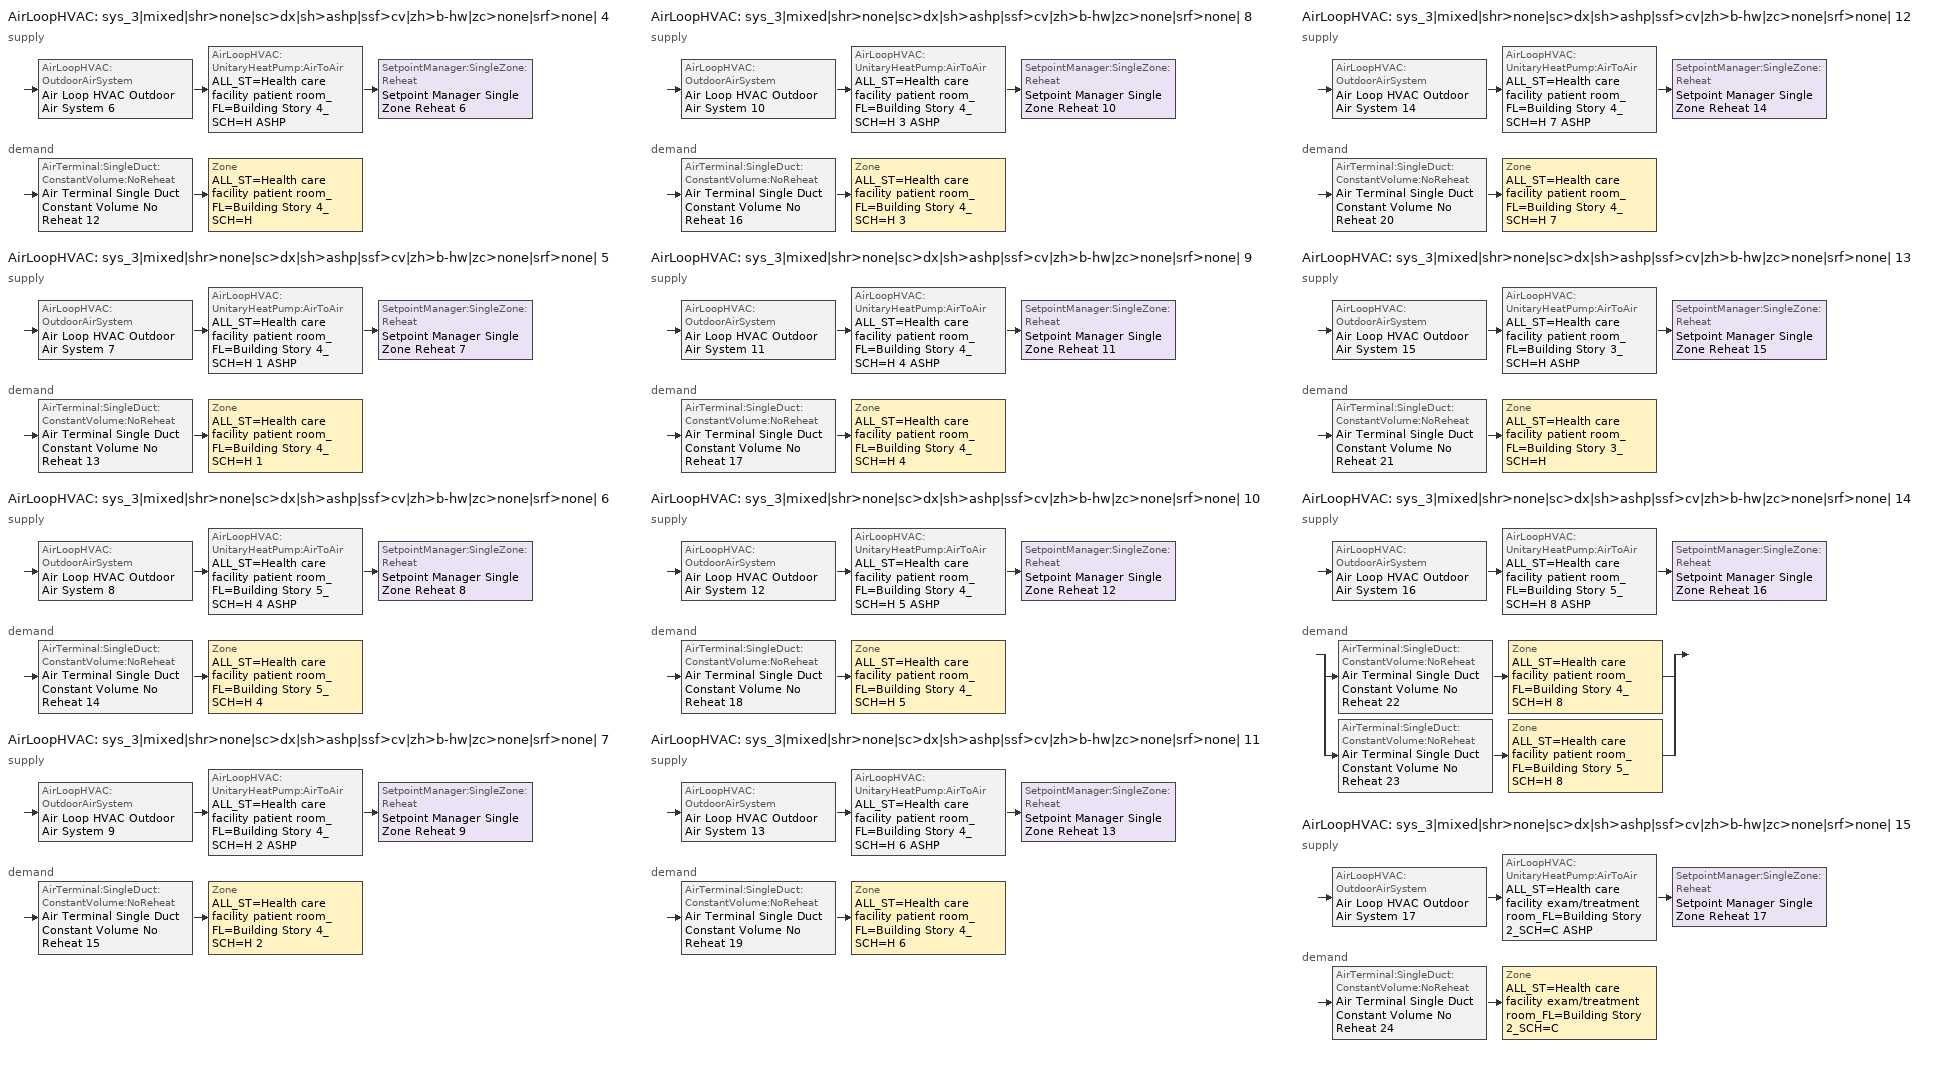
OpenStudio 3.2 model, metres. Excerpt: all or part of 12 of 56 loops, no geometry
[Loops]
AirLoopHVAC 'sys_3|mixed|shr>none|sc>dx|sh>ashp|ssf>cv|zh>b-hw|zc>none|srf>none| 4'
 supply: AirLoopHVAC:OutdoorAirSystem 'Air Loop HVAC Outdoor Air System 6' > AirLoopHVAC:UnitaryHeatPump:AirToAir 'ALL_ST=Health care facility patient room_FL=Building Story 4_SCH=H ASHP' > SetpointManager:SingleZone:Reheat 'Setpoint Manager Single Zone Reheat 6'
 demand: AirTerminal:SingleDuct:ConstantVolume:NoReheat 'Air Terminal Single Duct Constant Volume No Reheat 12' > Zone 'ALL_ST=Health care facility patient room_FL=Building Story 4_SCH=H'
AirLoopHVAC 'sys_3|mixed|shr>none|sc>dx|sh>ashp|ssf>cv|zh>b-hw|zc>none|srf>none| 5'
 supply: AirLoopHVAC:OutdoorAirSystem 'Air Loop HVAC Outdoor Air System 7' > AirLoopHVAC:UnitaryHeatPump:AirToAir 'ALL_ST=Health care facility patient room_FL=Building Story 4_SCH=H 1 ASHP' > SetpointManager:SingleZone:Reheat 'Setpoint Manager Single Zone Reheat 7'
 demand: AirTerminal:SingleDuct:ConstantVolume:NoReheat 'Air Terminal Single Duct Constant Volume No Reheat 13' > Zone 'ALL_ST=Health care facility patient room_FL=Building Story 4_SCH=H 1'
AirLoopHVAC 'sys_3|mixed|shr>none|sc>dx|sh>ashp|ssf>cv|zh>b-hw|zc>none|srf>none| 6'
 supply: AirLoopHVAC:OutdoorAirSystem 'Air Loop HVAC Outdoor Air System 8' > AirLoopHVAC:UnitaryHeatPump:AirToAir 'ALL_ST=Health care facility patient room_FL=Building Story 5_SCH=H 4 ASHP' > SetpointManager:SingleZone:Reheat 'Setpoint Manager Single Zone Reheat 8'
 demand: AirTerminal:SingleDuct:ConstantVolume:NoReheat 'Air Terminal Single Duct Constant Volume No Reheat 14' > Zone 'ALL_ST=Health care facility patient room_FL=Building Story 5_SCH=H 4'
AirLoopHVAC 'sys_3|mixed|shr>none|sc>dx|sh>ashp|ssf>cv|zh>b-hw|zc>none|srf>none| 7'
 supply: AirLoopHVAC:OutdoorAirSystem 'Air Loop HVAC Outdoor Air System 9' > AirLoopHVAC:UnitaryHeatPump:AirToAir 'ALL_ST=Health care facility patient room_FL=Building Story 4_SCH=H 2 ASHP' > SetpointManager:SingleZone:Reheat 'Setpoint Manager Single Zone Reheat 9'
 demand: AirTerminal:SingleDuct:ConstantVolume:NoReheat 'Air Terminal Single Duct Constant Volume No Reheat 15' > Zone 'ALL_ST=Health care facility patient room_FL=Building Story 4_SCH=H 2'
AirLoopHVAC 'sys_3|mixed|shr>none|sc>dx|sh>ashp|ssf>cv|zh>b-hw|zc>none|srf>none| 8'
 supply: AirLoopHVAC:OutdoorAirSystem 'Air Loop HVAC Outdoor Air System 10' > AirLoopHVAC:UnitaryHeatPump:AirToAir 'ALL_ST=Health care facility patient room_FL=Building Story 4_SCH=H 3 ASHP' > SetpointManager:SingleZone:Reheat 'Setpoint Manager Single Zone Reheat 10'
 demand: AirTerminal:SingleDuct:ConstantVolume:NoReheat 'Air Terminal Single Duct Constant Volume No Reheat 16' > Zone 'ALL_ST=Health care facility patient room_FL=Building Story 4_SCH=H 3'
AirLoopHVAC 'sys_3|mixed|shr>none|sc>dx|sh>ashp|ssf>cv|zh>b-hw|zc>none|srf>none| 9'
 supply: AirLoopHVAC:OutdoorAirSystem 'Air Loop HVAC Outdoor Air System 11' > AirLoopHVAC:UnitaryHeatPump:AirToAir 'ALL_ST=Health care facility patient room_FL=Building Story 4_SCH=H 4 ASHP' > SetpointManager:SingleZone:Reheat 'Setpoint Manager Single Zone Reheat 11'
 demand: AirTerminal:SingleDuct:ConstantVolume:NoReheat 'Air Terminal Single Duct Constant Volume No Reheat 17' > Zone 'ALL_ST=Health care facility patient room_FL=Building Story 4_SCH=H 4'
AirLoopHVAC 'sys_3|mixed|shr>none|sc>dx|sh>ashp|ssf>cv|zh>b-hw|zc>none|srf>none| 10'
 supply: AirLoopHVAC:OutdoorAirSystem 'Air Loop HVAC Outdoor Air System 12' > AirLoopHVAC:UnitaryHeatPump:AirToAir 'ALL_ST=Health care facility patient room_FL=Building Story 4_SCH=H 5 ASHP' > SetpointManager:SingleZone:Reheat 'Setpoint Manager Single Zone Reheat 12'
 demand: AirTerminal:SingleDuct:ConstantVolume:NoReheat 'Air Terminal Single Duct Constant Volume No Reheat 18' > Zone 'ALL_ST=Health care facility patient room_FL=Building Story 4_SCH=H 5'
AirLoopHVAC 'sys_3|mixed|shr>none|sc>dx|sh>ashp|ssf>cv|zh>b-hw|zc>none|srf>none| 11'
 supply: AirLoopHVAC:OutdoorAirSystem 'Air Loop HVAC Outdoor Air System 13' > AirLoopHVAC:UnitaryHeatPump:AirToAir 'ALL_ST=Health care facility patient room_FL=Building Story 4_SCH=H 6 ASHP' > SetpointManager:SingleZone:Reheat 'Setpoint Manager Single Zone Reheat 13'
 demand: AirTerminal:SingleDuct:ConstantVolume:NoReheat 'Air Terminal Single Duct Constant Volume No Reheat 19' > Zone 'ALL_ST=Health care facility patient room_FL=Building Story 4_SCH=H 6'
AirLoopHVAC 'sys_3|mixed|shr>none|sc>dx|sh>ashp|ssf>cv|zh>b-hw|zc>none|srf>none| 12'
 supply: AirLoopHVAC:OutdoorAirSystem 'Air Loop HVAC Outdoor Air System 14' > AirLoopHVAC:UnitaryHeatPump:AirToAir 'ALL_ST=Health care facility patient room_FL=Building Story 4_SCH=H 7 ASHP' > SetpointManager:SingleZone:Reheat 'Setpoint Manager Single Zone Reheat 14'
 demand: AirTerminal:SingleDuct:ConstantVolume:NoReheat 'Air Terminal Single Duct Constant Volume No Reheat 20' > Zone 'ALL_ST=Health care facility patient room_FL=Building Story 4_SCH=H 7'
AirLoopHVAC 'sys_3|mixed|shr>none|sc>dx|sh>ashp|ssf>cv|zh>b-hw|zc>none|srf>none| 13'
 supply: AirLoopHVAC:OutdoorAirSystem 'Air Loop HVAC Outdoor Air System 15' > AirLoopHVAC:UnitaryHeatPump:AirToAir 'ALL_ST=Health care facility patient room_FL=Building Story 3_SCH=H ASHP' > SetpointManager:SingleZone:Reheat 'Setpoint Manager Single Zone Reheat 15'
 demand: AirTerminal:SingleDuct:ConstantVolume:NoReheat 'Air Terminal Single Duct Constant Volume No Reheat 21' > Zone 'ALL_ST=Health care facility patient room_FL=Building Story 3_SCH=H'
AirLoopHVAC 'sys_3|mixed|shr>none|sc>dx|sh>ashp|ssf>cv|zh>b-hw|zc>none|srf>none| 14'
 supply: AirLoopHVAC:OutdoorAirSystem 'Air Loop HVAC Outdoor Air System 16' > AirLoopHVAC:UnitaryHeatPump:AirToAir 'ALL_ST=Health care facility patient room_FL=Building Story 5_SCH=H 8 ASHP' > SetpointManager:SingleZone:Reheat 'Setpoint Manager Single Zone Reheat 16'
 demand: split
  | AirTerminal:SingleDuct:ConstantVolume:NoReheat 'Air Terminal Single Duct Constant Volume No Reheat 22' > Zone 'ALL_ST=Health care facility patient room_FL=Building Story 4_SCH=H 8'
  | AirTerminal:SingleDuct:ConstantVolume:NoReheat 'Air Terminal Single Duct Constant Volume No Reheat 23' > Zone 'ALL_ST=Health care facility patient room_FL=Building Story 5_SCH=H 8'
AirLoopHVAC 'sys_3|mixed|shr>none|sc>dx|sh>ashp|ssf>cv|zh>b-hw|zc>none|srf>none| 15'
 supply: AirLoopHVAC:OutdoorAirSystem 'Air Loop HVAC Outdoor Air System 17' > AirLoopHVAC:UnitaryHeatPump:AirToAir 'ALL_ST=Health care facility exam/treatment room_FL=Building Story 2_SCH=C ASHP' > SetpointManager:SingleZone:Reheat 'Setpoint Manager Single Zone Reheat 17'
 demand: AirTerminal:SingleDuct:ConstantVolume:NoReheat 'Air Terminal Single Duct Constant Volume No Reheat 24' > Zone 'ALL_ST=Health care facility exam/treatment room_FL=Building Story 2_SCH=C'
[Sizing:Zone] Zone Cooling Design Supply Air Temperature Input Method=TemperatureDifference; Zone Cooling Design Supply Air Temperature {C}=14; Zone Cooling Design Supply Air Temperature Difference {deltaC}=11; Zone Heating Design Supply Air Temperature Input Method=TemperatureDifference; Zone Heating Design Supply Air Temperature {C}=40; Zone Heating Design Supply Air Temperature Difference {deltaC}=21; Zone Cooling Design Supply Air Humidity Ratio {kg-H2O/kg-air}=0.0085; Zone Heating Design Supply Air Humidity Ratio {kg-H2O/kg-air}=0.008; Zone Heating Sizing Factor=1.3; Zone Cooling Sizing Factor=1; Cooling Design Air Flow Method=DesignDay; Heating Design Air Flow Method=DesignDay; Account for Dedicated Outdoor Air System=No; Dedicated Outdoor Air System Control Strategy=NeutralSupplyAir; Dedicated Outdoor Air Low Setpoint Temperature for Design {C}=autosize; Dedicated Outdoor Air High Setpoint Temperature for Design {C}=autosize
ALL_ST=Health care facility patient room_FL=Building Story 4_SCH=H; ALL_ST=Health care facility patient room_FL=Building Story 4_SCH=H 1; ALL_ST=Health care facility patient room_FL=Building Story 5_SCH=H 4; ALL_ST=Health care facility patient room_FL=Building Story 4_SCH=H 2; ALL_ST=Health care facility patient room_FL=Building Story 4_SCH=H 3; ALL_ST=Health care facility patient room_FL=Building Story 4_SCH=H 4; ALL_ST=Health care facility patient room_FL=Building Story 4_SCH=H 5; ALL_ST=Health care facility patient room_FL=Building Story 4_SCH=H 6; ALL_ST=Health care facility patient room_FL=Building Story 4_SCH=H 7; ALL_ST=Health care facility patient room_FL=Building Story 3_SCH=H; ALL_ST=Health care facility patient room_FL=Building Story 4_SCH=H 8; ALL_ST=Health care facility exam/treatment room_FL=Building Story 2_SCH=C; ALL_ST=Health care facility patient room_FL=Building Story 5_SCH=H 8
[Zone equipment]
ALL_ST=Health care facility patient room_FL=Building Story 4_SCH=H: Zone HVAC Baseboard Convective Water 12, Air Terminal Single Duct Constant Volume No Reheat 12
ALL_ST=Health care facility patient room_FL=Building Story 4_SCH=H 1: Zone HVAC Baseboard Convective Water 13, Air Terminal Single Duct Constant Volume No Reheat 13
ALL_ST=Health care facility patient room_FL=Building Story 5_SCH=H 4: Zone HVAC Baseboard Convective Water 14, Air Terminal Single Duct Constant Volume No Reheat 14
ALL_ST=Health care facility patient room_FL=Building Story 4_SCH=H 2: Zone HVAC Baseboard Convective Water 15, Air Terminal Single Duct Constant Volume No Reheat 15
ALL_ST=Health care facility patient room_FL=Building Story 4_SCH=H 3: Zone HVAC Baseboard Convective Water 16, Air Terminal Single Duct Constant Volume No Reheat 16
ALL_ST=Health care facility patient room_FL=Building Story 4_SCH=H 4: Zone HVAC Baseboard Convective Water 17, Air Terminal Single Duct Constant Volume No Reheat 17
ALL_ST=Health care facility patient room_FL=Building Story 4_SCH=H 5: Zone HVAC Baseboard Convective Water 18, Air Terminal Single Duct Constant Volume No Reheat 18
ALL_ST=Health care facility patient room_FL=Building Story 4_SCH=H 6: Zone HVAC Baseboard Convective Water 19, Air Terminal Single Duct Constant Volume No Reheat 19
ALL_ST=Health care facility patient room_FL=Building Story 4_SCH=H 7: Zone HVAC Baseboard Convective Water 20, Air Terminal Single Duct Constant Volume No Reheat 20
ALL_ST=Health care facility patient room_FL=Building Story 3_SCH=H: Zone HVAC Baseboard Convective Water 21, Air Terminal Single Duct Constant Volume No Reheat 21
ALL_ST=Health care facility patient room_FL=Building Story 4_SCH=H 8: Zone HVAC Baseboard Convective Water 22, Air Terminal Single Duct Constant Volume No Reheat 22
ALL_ST=Health care facility exam/treatment room_FL=Building Story 2_SCH=C: Zone HVAC Baseboard Convective Water 24, Air Terminal Single Duct Constant Volume No Reheat 24
ALL_ST=Health care facility patient room_FL=Building Story 5_SCH=H 8: Zone HVAC Baseboard Convective Water 23, Air Terminal Single Duct Constant Volume No Reheat 23
[AirLoopHVAC] Design Supply Air Flow Rate {m3/s}=autosize; Design Return Air Flow Fraction of Supply Air Flow=1
Name | Availability Schedule
sys_3|mixed|shr>none|sc>dx|sh>ashp|ssf>cv|zh>b-hw|zc>none|srf>none| 4 | sys_3|mixed|shr>none|sc>dx|sh>ashp|ssf>cv|zh>b-hw|zc>none|srf>none| 4 Occ Sch
sys_3|mixed|shr>none|sc>dx|sh>ashp|ssf>cv|zh>b-hw|zc>none|srf>none| 5 | sys_3|mixed|shr>none|sc>dx|sh>ashp|ssf>cv|zh>b-hw|zc>none|srf>none| 5 Occ Sch
sys_3|mixed|shr>none|sc>dx|sh>ashp|ssf>cv|zh>b-hw|zc>none|srf>none| 6 | sys_3|mixed|shr>none|sc>dx|sh>ashp|ssf>cv|zh>b-hw|zc>none|srf>none| 6 Occ Sch
sys_3|mixed|shr>none|sc>dx|sh>ashp|ssf>cv|zh>b-hw|zc>none|srf>none| 7 | sys_3|mixed|shr>none|sc>dx|sh>ashp|ssf>cv|zh>b-hw|zc>none|srf>none| 7 Occ Sch
sys_3|mixed|shr>none|sc>dx|sh>ashp|ssf>cv|zh>b-hw|zc>none|srf>none| 8 | sys_3|mixed|shr>none|sc>dx|sh>ashp|ssf>cv|zh>b-hw|zc>none|srf>none| 8 Occ Sch
sys_3|mixed|shr>none|sc>dx|sh>ashp|ssf>cv|zh>b-hw|zc>none|srf>none| 9 | sys_3|mixed|shr>none|sc>dx|sh>ashp|ssf>cv|zh>b-hw|zc>none|srf>none| 9 Occ Sch
sys_3|mixed|shr>none|sc>dx|sh>ashp|ssf>cv|zh>b-hw|zc>none|srf>none| 10 | sys_3|mixed|shr>none|sc>dx|sh>ashp|ssf>cv|zh>b-hw|zc>none|srf>none| 10 Occ Sch
sys_3|mixed|shr>none|sc>dx|sh>ashp|ssf>cv|zh>b-hw|zc>none|srf>none| 11 | sys_3|mixed|shr>none|sc>dx|sh>ashp|ssf>cv|zh>b-hw|zc>none|srf>none| 11 Occ Sch
sys_3|mixed|shr>none|sc>dx|sh>ashp|ssf>cv|zh>b-hw|zc>none|srf>none| 12 | sys_3|mixed|shr>none|sc>dx|sh>ashp|ssf>cv|zh>b-hw|zc>none|srf>none| 12 Occ Sch
sys_3|mixed|shr>none|sc>dx|sh>ashp|ssf>cv|zh>b-hw|zc>none|srf>none| 13 | sys_3|mixed|shr>none|sc>dx|sh>ashp|ssf>cv|zh>b-hw|zc>none|srf>none| 13 Occ Sch
sys_3|mixed|shr>none|sc>dx|sh>ashp|ssf>cv|zh>b-hw|zc>none|srf>none| 14 | sys_3|mixed|shr>none|sc>dx|sh>ashp|ssf>cv|zh>b-hw|zc>none|srf>none| 14 Occ Sch
sys_3|mixed|shr>none|sc>dx|sh>ashp|ssf>cv|zh>b-hw|zc>none|srf>none| 15 | sys_3|mixed|shr>none|sc>dx|sh>ashp|ssf>cv|zh>b-hw|zc>none|srf>none| 15 Occ Sch
[Sizing:System] Type of Load to Size On=Sensible; Design Outdoor Air Flow Rate {m3/s}=Autosize; Central Heating Maximum System Air Flow Ratio=1; Preheat Design Temperature {C}=7; Preheat Design Humidity Ratio {kg-H2O/kg-Air}=0.008; Precool Design Temperature {C}=13; Precool Design Humidity Ratio {kg-H2O/kg-Air}=0.008; Central Cooling Design Supply Air Temperature {C}=13; Central Heating Design Supply Air Temperature {C}=43; Sizing Option=NonCoincident; 100% Outdoor Air in Cooling=No; 100% Outdoor Air in Heating=No; Central Cooling Design Supply Air Humidity Ratio {kg-H2O/kg-Air}=0.0085; Central Heating Design Supply Air Humidity Ratio {kg-H2O/kg-Air}=0.008; Cooling Design Air Flow Method=DesignDay; Cooling Design Air Flow Rate {m3/s}=0; Heating Design Air Flow Method=DesignDay; Heating Design Air Flow Rate {m3/s}=0; System Outdoor Air Method=ZoneSum; Zone Maximum Outdoor Air Fraction=1; Cooling Supply Air Flow Rate Per Floor Area {m3/s-m2}=0.00996765; Cooling Fraction of Autosized Cooling Supply Air Flow Rate=1; Cooling Supply Air Flow Rate Per Unit Cooling Capacity {m3/s-W}=3.94755e-05; Heating Supply Air Flow Rate Per Floor Area {m3/s-m2}=0.00996765; Heating Fraction of Autosized Heating Supply Air Flow Rate=1; Heating Fraction of Autosized Cooling Supply Air Flow Rate=1; Heating Supply Air Flow Rate Per Unit Heating Capacity {m3/s-W}=3.15882e-05; Cooling Design Capacity Method=CoolingDesignCapacity; Cooling Design Capacity {W}=autosize; Cooling Design Capacity Per Floor Area {W/m2}=234.7; Fraction of Autosized Cooling Design Capacity=1; Heating Design Capacity Method=HeatingDesignCapacity; Heating Design Capacity {W}=autosize; Heating Design Capacity Per Floor Area {W/m2}=157; Fraction of Autosized Heating Design Capacity=1; Central Cooling Capacity Control Method=OnOff
sys_3|mixed|shr>none|sc>dx|sh>ashp|ssf>cv|zh>b-hw|zc>none|srf>none| 4; sys_3|mixed|shr>none|sc>dx|sh>ashp|ssf>cv|zh>b-hw|zc>none|srf>none| 5; sys_3|mixed|shr>none|sc>dx|sh>ashp|ssf>cv|zh>b-hw|zc>none|srf>none| 6; sys_3|mixed|shr>none|sc>dx|sh>ashp|ssf>cv|zh>b-hw|zc>none|srf>none| 7; sys_3|mixed|shr>none|sc>dx|sh>ashp|ssf>cv|zh>b-hw|zc>none|srf>none| 8; sys_3|mixed|shr>none|sc>dx|sh>ashp|ssf>cv|zh>b-hw|zc>none|srf>none| 9; sys_3|mixed|shr>none|sc>dx|sh>ashp|ssf>cv|zh>b-hw|zc>none|srf>none| 10; sys_3|mixed|shr>none|sc>dx|sh>ashp|ssf>cv|zh>b-hw|zc>none|srf>none| 11; sys_3|mixed|shr>none|sc>dx|sh>ashp|ssf>cv|zh>b-hw|zc>none|srf>none| 12; sys_3|mixed|shr>none|sc>dx|sh>ashp|ssf>cv|zh>b-hw|zc>none|srf>none| 13; sys_3|mixed|shr>none|sc>dx|sh>ashp|ssf>cv|zh>b-hw|zc>none|srf>none| 14; sys_3|mixed|shr>none|sc>dx|sh>ashp|ssf>cv|zh>b-hw|zc>none|srf>none| 15
[Fan:OnOff] Availability Schedule=Always On Discrete; Fan Total Efficiency=0.39975; Pressure Rise {Pa}=622.722; Maximum Flow Rate {m3/s}=autosize; Motor Efficiency=0.615; Motor In Airstream Fraction=1
Name | Fan Power Ratio Function of Speed Ratio Curve | Fan Efficiency Ratio Function of Speed Ratio Curve
Fan On Off 6 | Fan On Off Power Curve 5 | Fan On Off Efficiency Curve 5
Fan On Off 7 | Fan On Off Power Curve 6 | Fan On Off Efficiency Curve 6
Fan On Off 8 | Fan On Off Power Curve 7 | Fan On Off Efficiency Curve 7
Fan On Off 9 | Fan On Off Power Curve 8 | Fan On Off Efficiency Curve 8
Fan On Off 10 | Fan On Off Power Curve 9 | Fan On Off Efficiency Curve 9
Fan On Off 11 | Fan On Off Power Curve 10 | Fan On Off Efficiency Curve 10
Fan On Off 12 | Fan On Off Power Curve 11 | Fan On Off Efficiency Curve 11
Fan On Off 13 | Fan On Off Power Curve 12 | Fan On Off Efficiency Curve 12
Fan On Off 14 | Fan On Off Power Curve 13 | Fan On Off Efficiency Curve 13
Fan On Off 15 | Fan On Off Power Curve 14 | Fan On Off Efficiency Curve 14
Fan On Off 16 | Fan On Off Power Curve 15 | Fan On Off Efficiency Curve 15
Fan On Off 17 | Fan On Off Power Curve 16 | Fan On Off Efficiency Curve 16
[Coil:Cooling:DX:SingleSpeed] Availability Schedule=Always On Discrete; Rated Total Cooling Capacity {W}=autosize; Rated Sensible Heat Ratio=autosize; Rated Air Flow Rate {m3/s}=autosize; Rated Evaporator Fan Power Per Volume Flow Rate {W/(m3/s)}=773.3; Total Cooling Capacity Function of Temperature Curve=DXCOOL-NECB2011-REF-CAPFT; Total Cooling Capacity Function of Flow Fraction Curve=DXCOOL-NECB2011-REF-CAPFFLOW; Energy Input Ratio Function of Temperature Curve=DXCOOL-NECB2011-REF-COOLEIRFT; Energy Input Ratio Function of Flow Fraction Curve=DXCOOL-NECB2011-REF-COOLEIRFFLOW; Part Load Fraction Correlation Curve=DXCOOL-NECB2011-REF-COOLPLFFPLR; Minimum Outdoor Dry-Bulb Temperature for Compressor Operation {C}=-25; Condenser Type=AirCooled; Evaporative Condenser Effectiveness=0; Evaporative Condenser Air Flow Rate {m3/s}=Autosize; Evaporative Condenser Pump Rated Power Consumption {W}=Autosize; Crankcase Heater Capacity {W}=0; Maximum Outdoor Dry-Bulb Temperature for Crankcase Heater Operation {C}=0; Basin Heater Capacity {W/K}=0; Basin Heater Setpoint Temperature {C}=10
Name | Rated COP {W/W}
CoilCoolingDXSingleSpeed_dx 5 15kBtu/hr 10.0EER; CoilCoolingDXSingleSpeed_dx 6 19kBtu/hr 10.0EER; CoilCoolingDXSingleSpeed_dx 7 12kBtu/hr 10.0EER; CoilCoolingDXSingleSpeed_dx 9 16kBtu/hr 10.0EER; CoilCoolingDXSingleSpeed_dx 10 47kBtu/hr 10.0EER; CoilCoolingDXSingleSpeed_dx 11 17kBtu/hr 10.0EER; CoilCoolingDXSingleSpeed_dx 13 21kBtu/hr 10.0EER; CoilCoolingDXSingleSpeed_dx 14 43kBtu/hr 10.0EER; CoilCoolingDXSingleSpeed_dx 15 26kBtu/hr 10.0EER; CoilCoolingDXSingleSpeed_dx 16 34kBtu/hr 10.0EER | 3.46588
CoilCoolingDXSingleSpeed_dx 8 86kBtu/hr 10.8EER; CoilCoolingDXSingleSpeed_dx 12 84kBtu/hr 10.8EER | 3.73224
[Coil:Heating:DX:SingleSpeed] Availability Schedule=Always On Discrete; Rated Air Flow Rate {m3/s}=Autosize; Rated Supply Fan Power Per Volume Flow Rate {W/(m3/s)}=773.3; Total Heating Capacity Function of Temperature Curve=DXHEAT-NECB2011-REF-CAPFT; Total Heating Capacity Function of Flow Fraction Curve=DXHEAT-NECB2011-REF-CAPFFLOW; Energy Input Ratio Function of Temperature Curve=DXHEAT-NECB2011-REF-EIRFT; Energy Input Ratio Function of Flow Fraction Curve=DXHEAT-NECB2011-REF-EIRFFLOW; Part Load Fraction Correlation Curve=DXHEAT-NECB2011-REF-PLFFPLR; Minimum Outdoor Dry-Bulb Temperature for Compressor Operation {C}=-10; Defrost Strategy=Resistive; Defrost Control=Timed; Defrost Time Period Fraction=0.166667; Resistive Defrost Heater Capacity {W}=2000
Name | Rated Total Heating Capacity {W} | Rated COP {W/W}
CoilHeatingDXSingleSpeed_dx 5 11 Clg kBtu/hr 3.1COPH | 3158.51 | 3.29714
CoilHeatingDXSingleSpeed_dx 6 14 Clg kBtu/hr 3.1COPH | 4067.09 | 3.29857
CoilHeatingDXSingleSpeed_dx 7 9 Clg kBtu/hr 3.1COPH | 2640.22 | 3.29633
CoilHeatingDXSingleSpeed_dx 8 62 Clg kBtu/hr 3.1COPH | 18196.4 | 3.32069
CoilHeatingDXSingleSpeed_dx 9 11 Clg kBtu/hr 3.1COPH | 3320.35 | 3.2974
CoilHeatingDXSingleSpeed_dx 10 34 Clg kBtu/hr 3.1COPH | 9943.63 | 3.30777
CoilHeatingDXSingleSpeed_dx 11 12 Clg kBtu/hr 3.1COPH | 3582.1 | 3.29781
CoilHeatingDXSingleSpeed_dx 12 61 Clg kBtu/hr 3.1COPH | 17732.8 | 3.31996
CoilHeatingDXSingleSpeed_dx 13 15 Clg kBtu/hr 3.1COPH | 4524.46 | 3.29928
CoilHeatingDXSingleSpeed_dx 14 31 Clg kBtu/hr 3.1COPH | 9157.27 | 3.30654
CoilHeatingDXSingleSpeed_dx 15 19 Clg kBtu/hr 3.1COPH | 5510.31 | 3.30083
CoilHeatingDXSingleSpeed_dx 16 25 Clg kBtu/hr 3.1COPH | 7317.57 | 3.30366
[Controller:OutdoorAir] Minimum Outdoor Air Flow Rate {m3/s}=autosize; Maximum Outdoor Air Flow Rate {m3/s}=Autosize; Economizer Control Action Type=ModulateFlow; Lockout Type=NoLockout; Minimum Limit Type=FixedMinimum; High Humidity Control=No; Heat Recovery Bypass Control Type=BypassWhenWithinEconomizerLimits
Name | Economizer Control Type | Economizer Maximum Limit Dry-Bulb Temperature {C} | Economizer Maximum Limit Enthalpy {J/kg} | Economizer Minimum Limit Dry-Bulb Temperature {C} | Minimum Outdoor Air Schedule | Controller Mechanical Ventilation
Controller Outdoor Air 6 | NoEconomizer | 28 | 64000 | -100 | sys_3|mixed|shr>none|sc>dx|sh>ashp|ssf>cv|zh>b-hw|zc>none|srf>none| 4 Occ Sch | Controller Mechanical Ventilation 6
Controller Outdoor Air 7 | NoEconomizer | 28 | 64000 | -100 | sys_3|mixed|shr>none|sc>dx|sh>ashp|ssf>cv|zh>b-hw|zc>none|srf>none| 5 Occ Sch | Controller Mechanical Ventilation 7
Controller Outdoor Air 8 | NoEconomizer | 28 | 64000 | -100 | sys_3|mixed|shr>none|sc>dx|sh>ashp|ssf>cv|zh>b-hw|zc>none|srf>none| 6 Occ Sch | Controller Mechanical Ventilation 8
Controller Outdoor Air 9 | DifferentialEnthalpy |  |  |  | sys_3|mixed|shr>none|sc>dx|sh>ashp|ssf>cv|zh>b-hw|zc>none|srf>none| 7 Occ Sch | Controller Mechanical Ventilation 9
Controller Outdoor Air 10 | NoEconomizer | 28 | 64000 | -100 | sys_3|mixed|shr>none|sc>dx|sh>ashp|ssf>cv|zh>b-hw|zc>none|srf>none| 8 Occ Sch | Controller Mechanical Ventilation 10
Controller Outdoor Air 11 | NoEconomizer | 28 | 64000 | -100 | sys_3|mixed|shr>none|sc>dx|sh>ashp|ssf>cv|zh>b-hw|zc>none|srf>none| 9 Occ Sch | Controller Mechanical Ventilation 11
Controller Outdoor Air 12 | NoEconomizer | 28 | 64000 | -100 | sys_3|mixed|shr>none|sc>dx|sh>ashp|ssf>cv|zh>b-hw|zc>none|srf>none| 10 Occ Sch | Controller Mechanical Ventilation 12
Controller Outdoor Air 13 | DifferentialEnthalpy |  |  |  | sys_3|mixed|shr>none|sc>dx|sh>ashp|ssf>cv|zh>b-hw|zc>none|srf>none| 11 Occ Sch | Controller Mechanical Ventilation 13
Controller Outdoor Air 14 | NoEconomizer | 28 | 64000 | -100 | sys_3|mixed|shr>none|sc>dx|sh>ashp|ssf>cv|zh>b-hw|zc>none|srf>none| 12 Occ Sch | Controller Mechanical Ventilation 14
Controller Outdoor Air 15 | NoEconomizer | 28 | 64000 | -100 | sys_3|mixed|shr>none|sc>dx|sh>ashp|ssf>cv|zh>b-hw|zc>none|srf>none| 13 Occ Sch | Controller Mechanical Ventilation 15
Controller Outdoor Air 16 | NoEconomizer | 28 | 64000 | -100 | sys_3|mixed|shr>none|sc>dx|sh>ashp|ssf>cv|zh>b-hw|zc>none|srf>none| 14 Occ Sch | Controller Mechanical Ventilation 16
Controller Outdoor Air 17 | NoEconomizer | 28 | 64000 | -100 | sys_3|mixed|shr>none|sc>dx|sh>ashp|ssf>cv|zh>b-hw|zc>none|srf>none| 15 Occ Sch | Controller Mechanical Ventilation 17
[Controller:MechanicalVentilation] Availability Schedule=Always On Discrete; System Outdoor Air Method=ZoneSum
Controller Mechanical Ventilation 6; Controller Mechanical Ventilation 7; Controller Mechanical Ventilation 8; Controller Mechanical Ventilation 9; Controller Mechanical Ventilation 10; Controller Mechanical Ventilation 11; Controller Mechanical Ventilation 12; Controller Mechanical Ventilation 13; Controller Mechanical Ventilation 14; Controller Mechanical Ventilation 15; Controller Mechanical Ventilation 16; Controller Mechanical Ventilation 17
[AirLoopHVAC:OutdoorAirSystem]
Name | Controller
Air Loop HVAC Outdoor Air System 6 | Controller Outdoor Air 6
Air Loop HVAC Outdoor Air System 7 | Controller Outdoor Air 7
Air Loop HVAC Outdoor Air System 8 | Controller Outdoor Air 8
Air Loop HVAC Outdoor Air System 9 | Controller Outdoor Air 9
Air Loop HVAC Outdoor Air System 10 | Controller Outdoor Air 10
Air Loop HVAC Outdoor Air System 11 | Controller Outdoor Air 11
Air Loop HVAC Outdoor Air System 12 | Controller Outdoor Air 12
Air Loop HVAC Outdoor Air System 13 | Controller Outdoor Air 13
Air Loop HVAC Outdoor Air System 14 | Controller Outdoor Air 14
Air Loop HVAC Outdoor Air System 15 | Controller Outdoor Air 15
Air Loop HVAC Outdoor Air System 16 | Controller Outdoor Air 16
Air Loop HVAC Outdoor Air System 17 | Controller Outdoor Air 17
[Coil:Heating:Gas] Availability Schedule=Always On Discrete; Gas Burner Efficiency=0.924; Nominal Capacity {W}=AutoSize; Parasitic Electric Load {W}=0; Part Load Fraction Correlation Curve=FURNACE-EFFPLR-NECB2011; Parasitic Gas Load {W}=0
Coil Heating Gas 6; Coil Heating Gas 7; Coil Heating Gas 8; Coil Heating Gas 9; Coil Heating Gas 10; Coil Heating Gas 11; Coil Heating Gas 12; Coil Heating Gas 13; Coil Heating Gas 14; Coil Heating Gas 15; Coil Heating Gas 16; Coil Heating Gas 17
[AirLoopHVAC:UnitaryHeatPump:AirToAir] Availability Schedule=Always On Discrete; Supply Air Flow Rate During Cooling Operation {m3/s}=Autosize; Supply Air Flow Rate During Heating Operation {m3/s}=Autosize; Maximum Supply Air Temperature from Supplemental Heater {C}=Autosize
Name | Controlling Zone or Thermostat Location | Supply Air Fan | Heating Coil | Cooling Coil | Supplemental Heating Coil | Supply Air Fan Operating Mode Schedule
ALL_ST=Health care facility patient room_FL=Building Story 4_SCH=H ASHP | ALL_ST=Health care facility patient room_FL=Building Story 4_SCH=H | Fan On Off 6 | CoilHeatingDXSingleSpeed_dx 5 11 Clg kBtu/hr 3.1COPH | CoilCoolingDXSingleSpeed_dx 5 15kBtu/hr 10.0EER | Coil Heating Gas 6 | sys_3|mixed|shr>none|sc>dx|sh>ashp|ssf>cv|zh>b-hw|zc>none|srf>none| 4 Occ Sch
ALL_ST=Health care facility patient room_FL=Building Story 4_SCH=H 1 ASHP | ALL_ST=Health care facility patient room_FL=Building Story 4_SCH=H 1 | Fan On Off 7 | CoilHeatingDXSingleSpeed_dx 6 14 Clg kBtu/hr 3.1COPH | CoilCoolingDXSingleSpeed_dx 6 19kBtu/hr 10.0EER | Coil Heating Gas 7 | sys_3|mixed|shr>none|sc>dx|sh>ashp|ssf>cv|zh>b-hw|zc>none|srf>none| 5 Occ Sch
ALL_ST=Health care facility patient room_FL=Building Story 5_SCH=H 4 ASHP | ALL_ST=Health care facility patient room_FL=Building Story 5_SCH=H 4 | Fan On Off 8 | CoilHeatingDXSingleSpeed_dx 7 9 Clg kBtu/hr 3.1COPH | CoilCoolingDXSingleSpeed_dx 7 12kBtu/hr 10.0EER | Coil Heating Gas 8 | sys_3|mixed|shr>none|sc>dx|sh>ashp|ssf>cv|zh>b-hw|zc>none|srf>none| 6 Occ Sch
ALL_ST=Health care facility patient room_FL=Building Story 4_SCH=H 2 ASHP | ALL_ST=Health care facility patient room_FL=Building Story 4_SCH=H 2 | Fan On Off 9 | CoilHeatingDXSingleSpeed_dx 8 62 Clg kBtu/hr 3.1COPH | CoilCoolingDXSingleSpeed_dx 8 86kBtu/hr 10.8EER | Coil Heating Gas 9 | sys_3|mixed|shr>none|sc>dx|sh>ashp|ssf>cv|zh>b-hw|zc>none|srf>none| 7 Occ Sch
ALL_ST=Health care facility patient room_FL=Building Story 4_SCH=H 3 ASHP | ALL_ST=Health care facility patient room_FL=Building Story 4_SCH=H 3 | Fan On Off 10 | CoilHeatingDXSingleSpeed_dx 9 11 Clg kBtu/hr 3.1COPH | CoilCoolingDXSingleSpeed_dx 9 16kBtu/hr 10.0EER | Coil Heating Gas 10 | sys_3|mixed|shr>none|sc>dx|sh>ashp|ssf>cv|zh>b-hw|zc>none|srf>none| 8 Occ Sch
ALL_ST=Health care facility patient room_FL=Building Story 4_SCH=H 4 ASHP | ALL_ST=Health care facility patient room_FL=Building Story 4_SCH=H 4 | Fan On Off 11 | CoilHeatingDXSingleSpeed_dx 10 34 Clg kBtu/hr 3.1COPH | CoilCoolingDXSingleSpeed_dx 10 47kBtu/hr 10.0EER | Coil Heating Gas 11 | sys_3|mixed|shr>none|sc>dx|sh>ashp|ssf>cv|zh>b-hw|zc>none|srf>none| 9 Occ Sch
ALL_ST=Health care facility patient room_FL=Building Story 4_SCH=H 5 ASHP | ALL_ST=Health care facility patient room_FL=Building Story 4_SCH=H 5 | Fan On Off 12 | CoilHeatingDXSingleSpeed_dx 11 12 Clg kBtu/hr 3.1COPH | CoilCoolingDXSingleSpeed_dx 11 17kBtu/hr 10.0EER | Coil Heating Gas 12 | sys_3|mixed|shr>none|sc>dx|sh>ashp|ssf>cv|zh>b-hw|zc>none|srf>none| 10 Occ Sch
ALL_ST=Health care facility patient room_FL=Building Story 4_SCH=H 6 ASHP | ALL_ST=Health care facility patient room_FL=Building Story 4_SCH=H 6 | Fan On Off 13 | CoilHeatingDXSingleSpeed_dx 12 61 Clg kBtu/hr 3.1COPH | CoilCoolingDXSingleSpeed_dx 12 84kBtu/hr 10.8EER | Coil Heating Gas 13 | sys_3|mixed|shr>none|sc>dx|sh>ashp|ssf>cv|zh>b-hw|zc>none|srf>none| 11 Occ Sch
ALL_ST=Health care facility patient room_FL=Building Story 4_SCH=H 7 ASHP | ALL_ST=Health care facility patient room_FL=Building Story 4_SCH=H 7 | Fan On Off 14 | CoilHeatingDXSingleSpeed_dx 13 15 Clg kBtu/hr 3.1COPH | CoilCoolingDXSingleSpeed_dx 13 21kBtu/hr 10.0EER | Coil Heating Gas 14 | sys_3|mixed|shr>none|sc>dx|sh>ashp|ssf>cv|zh>b-hw|zc>none|srf>none| 12 Occ Sch
ALL_ST=Health care facility patient room_FL=Building Story 3_SCH=H ASHP | ALL_ST=Health care facility patient room_FL=Building Story 3_SCH=H | Fan On Off 15 | CoilHeatingDXSingleSpeed_dx 14 31 Clg kBtu/hr 3.1COPH | CoilCoolingDXSingleSpeed_dx 14 43kBtu/hr 10.0EER | Coil Heating Gas 15 | sys_3|mixed|shr>none|sc>dx|sh>ashp|ssf>cv|zh>b-hw|zc>none|srf>none| 13 Occ Sch
ALL_ST=Health care facility patient room_FL=Building Story 5_SCH=H 8 ASHP | ALL_ST=Health care facility patient room_FL=Building Story 5_SCH=H 8 | Fan On Off 16 | CoilHeatingDXSingleSpeed_dx 15 19 Clg kBtu/hr 3.1COPH | CoilCoolingDXSingleSpeed_dx 15 26kBtu/hr 10.0EER | Coil Heating Gas 16 | sys_3|mixed|shr>none|sc>dx|sh>ashp|ssf>cv|zh>b-hw|zc>none|srf>none| 14 Occ Sch
ALL_ST=Health care facility exam/treatment room_FL=Building Story 2_SCH=C ASHP | ALL_ST=Health care facility exam/treatment room_FL=Building Story 2_SCH=C | Fan On Off 17 | CoilHeatingDXSingleSpeed_dx 16 25 Clg kBtu/hr 3.1COPH | CoilCoolingDXSingleSpeed_dx 16 34kBtu/hr 10.0EER | Coil Heating Gas 17 | sys_3|mixed|shr>none|sc>dx|sh>ashp|ssf>cv|zh>b-hw|zc>none|srf>none| 15 Occ Sch
[SetpointManager:SingleZone:Reheat] Minimum Supply Air Temperature {C}=13; Maximum Supply Air Temperature {C}=43
Name | Control Zone
Setpoint Manager Single Zone Reheat 6 | ALL_ST=Health care facility patient room_FL=Building Story 4_SCH=H
Setpoint Manager Single Zone Reheat 7 | ALL_ST=Health care facility patient room_FL=Building Story 4_SCH=H 1
Setpoint Manager Single Zone Reheat 8 | ALL_ST=Health care facility patient room_FL=Building Story 5_SCH=H 4
Setpoint Manager Single Zone Reheat 9 | ALL_ST=Health care facility patient room_FL=Building Story 4_SCH=H 2
Setpoint Manager Single Zone Reheat 10 | ALL_ST=Health care facility patient room_FL=Building Story 4_SCH=H 3
Setpoint Manager Single Zone Reheat 11 | ALL_ST=Health care facility patient room_FL=Building Story 4_SCH=H 4
Setpoint Manager Single Zone Reheat 12 | ALL_ST=Health care facility patient room_FL=Building Story 4_SCH=H 5
Setpoint Manager Single Zone Reheat 13 | ALL_ST=Health care facility patient room_FL=Building Story 4_SCH=H 6
Setpoint Manager Single Zone Reheat 14 | ALL_ST=Health care facility patient room_FL=Building Story 4_SCH=H 7
Setpoint Manager Single Zone Reheat 15 | ALL_ST=Health care facility patient room_FL=Building Story 3_SCH=H
Setpoint Manager Single Zone Reheat 16 | ALL_ST=Health care facility patient room_FL=Building Story 5_SCH=H 8
Setpoint Manager Single Zone Reheat 17 | ALL_ST=Health care facility exam/treatment room_FL=Building Story 2_SCH=C
[AirTerminal:SingleDuct:ConstantVolume:NoReheat] Availability Schedule=Always On Discrete; Maximum Air Flow Rate {m3/s}=AutoSize
Air Terminal Single Duct Constant Volume No Reheat 12; Air Terminal Single Duct Constant Volume No Reheat 13; Air Terminal Single Duct Constant Volume No Reheat 14; Air Terminal Single Duct Constant Volume No Reheat 15; Air Terminal Single Duct Constant Volume No Reheat 16; Air Terminal Single Duct Constant Volume No Reheat 17; Air Terminal Single Duct Constant Volume No Reheat 18; Air Terminal Single Duct Constant Volume No Reheat 19; Air Terminal Single Duct Constant Volume No Reheat 20; Air Terminal Single Duct Constant Volume No Reheat 21; Air Terminal Single Duct Constant Volume No Reheat 22; Air Terminal Single Duct Constant Volume No Reheat 23; Air Terminal Single Duct Constant Volume No Reheat 24
[Schedule:Ruleset]
Name | Default Day Schedule | Summer Design Day Schedule | Winter Design Day Schedule
sys_3|mixed|shr>none|sc>dx|sh>ashp|ssf>cv|zh>b-hw|zc>none|srf>none| 10 Occ Sch | sys_3|mixed|shr>none|sc>dx|sh>ashp|ssf>cv|zh>b-hw|zc>none|srf>none| 10 Occ Sch Default | sys_3|mixed|shr>none|sc>dx|sh>ashp|ssf>cv|zh>b-hw|zc>none|srf>none| 10 Occ Sch Summer Design Day | sys_3|mixed|shr>none|sc>dx|sh>ashp|ssf>cv|zh>b-hw|zc>none|srf>none| 10 Occ Sch Winter Design Day
sys_3|mixed|shr>none|sc>dx|sh>ashp|ssf>cv|zh>b-hw|zc>none|srf>none| 11 Occ Sch | sys_3|mixed|shr>none|sc>dx|sh>ashp|ssf>cv|zh>b-hw|zc>none|srf>none| 11 Occ Sch Default | sys_3|mixed|shr>none|sc>dx|sh>ashp|ssf>cv|zh>b-hw|zc>none|srf>none| 11 Occ Sch Summer Design Day | sys_3|mixed|shr>none|sc>dx|sh>ashp|ssf>cv|zh>b-hw|zc>none|srf>none| 11 Occ Sch Winter Design Day
sys_3|mixed|shr>none|sc>dx|sh>ashp|ssf>cv|zh>b-hw|zc>none|srf>none| 12 Occ Sch | sys_3|mixed|shr>none|sc>dx|sh>ashp|ssf>cv|zh>b-hw|zc>none|srf>none| 12 Occ Sch Default | sys_3|mixed|shr>none|sc>dx|sh>ashp|ssf>cv|zh>b-hw|zc>none|srf>none| 12 Occ Sch Summer Design Day | sys_3|mixed|shr>none|sc>dx|sh>ashp|ssf>cv|zh>b-hw|zc>none|srf>none| 12 Occ Sch Winter Design Day
sys_3|mixed|shr>none|sc>dx|sh>ashp|ssf>cv|zh>b-hw|zc>none|srf>none| 13 Occ Sch | sys_3|mixed|shr>none|sc>dx|sh>ashp|ssf>cv|zh>b-hw|zc>none|srf>none| 13 Occ Sch Default | sys_3|mixed|shr>none|sc>dx|sh>ashp|ssf>cv|zh>b-hw|zc>none|srf>none| 13 Occ Sch Summer Design Day | sys_3|mixed|shr>none|sc>dx|sh>ashp|ssf>cv|zh>b-hw|zc>none|srf>none| 13 Occ Sch Winter Design Day
sys_3|mixed|shr>none|sc>dx|sh>ashp|ssf>cv|zh>b-hw|zc>none|srf>none| 14 Occ Sch | sys_3|mixed|shr>none|sc>dx|sh>ashp|ssf>cv|zh>b-hw|zc>none|srf>none| 14 Occ Sch Default | sys_3|mixed|shr>none|sc>dx|sh>ashp|ssf>cv|zh>b-hw|zc>none|srf>none| 14 Occ Sch Summer Design Day | sys_3|mixed|shr>none|sc>dx|sh>ashp|ssf>cv|zh>b-hw|zc>none|srf>none| 14 Occ Sch Winter Design Day
sys_3|mixed|shr>none|sc>dx|sh>ashp|ssf>cv|zh>b-hw|zc>none|srf>none| 15 Occ Sch | sys_3|mixed|shr>none|sc>dx|sh>ashp|ssf>cv|zh>b-hw|zc>none|srf>none| 15 Occ Sch Default | sys_3|mixed|shr>none|sc>dx|sh>ashp|ssf>cv|zh>b-hw|zc>none|srf>none| 15 Occ Sch Summer Design Day | sys_3|mixed|shr>none|sc>dx|sh>ashp|ssf>cv|zh>b-hw|zc>none|srf>none| 15 Occ Sch Winter Design Day
sys_3|mixed|shr>none|sc>dx|sh>ashp|ssf>cv|zh>b-hw|zc>none|srf>none| 4 Occ Sch | sys_3|mixed|shr>none|sc>dx|sh>ashp|ssf>cv|zh>b-hw|zc>none|srf>none| 4 Occ Sch Default | sys_3|mixed|shr>none|sc>dx|sh>ashp|ssf>cv|zh>b-hw|zc>none|srf>none| 4 Occ Sch Summer Design Day | sys_3|mixed|shr>none|sc>dx|sh>ashp|ssf>cv|zh>b-hw|zc>none|srf>none| 4 Occ Sch Winter Design Day
sys_3|mixed|shr>none|sc>dx|sh>ashp|ssf>cv|zh>b-hw|zc>none|srf>none| 5 Occ Sch | sys_3|mixed|shr>none|sc>dx|sh>ashp|ssf>cv|zh>b-hw|zc>none|srf>none| 5 Occ Sch Default | sys_3|mixed|shr>none|sc>dx|sh>ashp|ssf>cv|zh>b-hw|zc>none|srf>none| 5 Occ Sch Summer Design Day | sys_3|mixed|shr>none|sc>dx|sh>ashp|ssf>cv|zh>b-hw|zc>none|srf>none| 5 Occ Sch Winter Design Day
sys_3|mixed|shr>none|sc>dx|sh>ashp|ssf>cv|zh>b-hw|zc>none|srf>none| 6 Occ Sch | sys_3|mixed|shr>none|sc>dx|sh>ashp|ssf>cv|zh>b-hw|zc>none|srf>none| 6 Occ Sch Default | sys_3|mixed|shr>none|sc>dx|sh>ashp|ssf>cv|zh>b-hw|zc>none|srf>none| 6 Occ Sch Summer Design Day | sys_3|mixed|shr>none|sc>dx|sh>ashp|ssf>cv|zh>b-hw|zc>none|srf>none| 6 Occ Sch Winter Design Day
sys_3|mixed|shr>none|sc>dx|sh>ashp|ssf>cv|zh>b-hw|zc>none|srf>none| 7 Occ Sch | sys_3|mixed|shr>none|sc>dx|sh>ashp|ssf>cv|zh>b-hw|zc>none|srf>none| 7 Occ Sch Default | sys_3|mixed|shr>none|sc>dx|sh>ashp|ssf>cv|zh>b-hw|zc>none|srf>none| 7 Occ Sch Summer Design Day | sys_3|mixed|shr>none|sc>dx|sh>ashp|ssf>cv|zh>b-hw|zc>none|srf>none| 7 Occ Sch Winter Design Day
sys_3|mixed|shr>none|sc>dx|sh>ashp|ssf>cv|zh>b-hw|zc>none|srf>none| 8 Occ Sch | sys_3|mixed|shr>none|sc>dx|sh>ashp|ssf>cv|zh>b-hw|zc>none|srf>none| 8 Occ Sch Default | sys_3|mixed|shr>none|sc>dx|sh>ashp|ssf>cv|zh>b-hw|zc>none|srf>none| 8 Occ Sch Summer Design Day | sys_3|mixed|shr>none|sc>dx|sh>ashp|ssf>cv|zh>b-hw|zc>none|srf>none| 8 Occ Sch Winter Design Day
sys_3|mixed|shr>none|sc>dx|sh>ashp|ssf>cv|zh>b-hw|zc>none|srf>none| 9 Occ Sch | sys_3|mixed|shr>none|sc>dx|sh>ashp|ssf>cv|zh>b-hw|zc>none|srf>none| 9 Occ Sch Default | sys_3|mixed|shr>none|sc>dx|sh>ashp|ssf>cv|zh>b-hw|zc>none|srf>none| 9 Occ Sch Summer Design Day | sys_3|mixed|shr>none|sc>dx|sh>ashp|ssf>cv|zh>b-hw|zc>none|srf>none| 9 Occ Sch Winter Design Day
[Schedule:Day]
sys_3|mixed|shr>none|sc>dx|sh>ashp|ssf>cv|zh>b-hw|zc>none|srf>none| 10 Occ Sch Default; sys_3|mixed|shr>none|sc>dx|sh>ashp|ssf>cv|zh>b-hw|zc>none|srf>none| 10 Occ Sch Winter Design Day; sys_3|mixed|shr>none|sc>dx|sh>ashp|ssf>cv|zh>b-hw|zc>none|srf>none| 10 Occ Sch Summer Design Day; sys_3|mixed|shr>none|sc>dx|sh>ashp|ssf>cv|zh>b-hw|zc>none|srf>none| 11 Occ Sch Default; sys_3|mixed|shr>none|sc>dx|sh>ashp|ssf>cv|zh>b-hw|zc>none|srf>none| 11 Occ Sch Winter Design Day; sys_3|mixed|shr>none|sc>dx|sh>ashp|ssf>cv|zh>b-hw|zc>none|srf>none| 11 Occ Sch Summer Design Day; sys_3|mixed|shr>none|sc>dx|sh>ashp|ssf>cv|zh>b-hw|zc>none|srf>none| 12 Occ Sch Default; sys_3|mixed|shr>none|sc>dx|sh>ashp|ssf>cv|zh>b-hw|zc>none|srf>none| 12 Occ Sch Winter Design Day; sys_3|mixed|shr>none|sc>dx|sh>ashp|ssf>cv|zh>b-hw|zc>none|srf>none| 12 Occ Sch Summer Design Day; sys_3|mixed|shr>none|sc>dx|sh>ashp|ssf>cv|zh>b-hw|zc>none|srf>none| 13 Occ Sch Default; sys_3|mixed|shr>none|sc>dx|sh>ashp|ssf>cv|zh>b-hw|zc>none|srf>none| 13 Occ Sch Winter Design Day; sys_3|mixed|shr>none|sc>dx|sh>ashp|ssf>cv|zh>b-hw|zc>none|srf>none| 13 Occ Sch Summer Design Day; sys_3|mixed|shr>none|sc>dx|sh>ashp|ssf>cv|zh>b-hw|zc>none|srf>none| 14 Occ Sch Default; sys_3|mixed|shr>none|sc>dx|sh>ashp|ssf>cv|zh>b-hw|zc>none|srf>none| 14 Occ Sch Winter Design Day; sys_3|mixed|shr>none|sc>dx|sh>ashp|ssf>cv|zh>b-hw|zc>none|srf>none| 14 Occ Sch Summer Design Day; sys_3|mixed|shr>none|sc>dx|sh>ashp|ssf>cv|zh>b-hw|zc>none|srf>none| 15 Occ Sch Winter Design Day; sys_3|mixed|shr>none|sc>dx|sh>ashp|ssf>cv|zh>b-hw|zc>none|srf>none| 15 Occ Sch Summer Design Day; sys_3|mixed|shr>none|sc>dx|sh>ashp|ssf>cv|zh>b-hw|zc>none|srf>none| 4 Occ Sch Default; sys_3|mixed|shr>none|sc>dx|sh>ashp|ssf>cv|zh>b-hw|zc>none|srf>none| 4 Occ Sch Winter Design Day; sys_3|mixed|shr>none|sc>dx|sh>ashp|ssf>cv|zh>b-hw|zc>none|srf>none| 4 Occ Sch Summer Design Day; sys_3|mixed|shr>none|sc>dx|sh>ashp|ssf>cv|zh>b-hw|zc>none|srf>none| 5 Occ Sch Default; sys_3|mixed|shr>none|sc>dx|sh>ashp|ssf>cv|zh>b-hw|zc>none|srf>none| 5 Occ Sch Winter Design Day; sys_3|mixed|shr>none|sc>dx|sh>ashp|ssf>cv|zh>b-hw|zc>none|srf>none| 5 Occ Sch Summer Design Day; sys_3|mixed|shr>none|sc>dx|sh>ashp|ssf>cv|zh>b-hw|zc>none|srf>none| 6 Occ Sch Default; sys_3|mixed|shr>none|sc>dx|sh>ashp|ssf>cv|zh>b-hw|zc>none|srf>none| 6 Occ Sch Winter Design Day; sys_3|mixed|shr>none|sc>dx|sh>ashp|ssf>cv|zh>b-hw|zc>none|srf>none| 6 Occ Sch Summer Design Day; sys_3|mixed|shr>none|sc>dx|sh>ashp|ssf>cv|zh>b-hw|zc>none|srf>none| 7 Occ Sch Default; sys_3|mixed|shr>none|sc>dx|sh>ashp|ssf>cv|zh>b-hw|zc>none|srf>none| 7 Occ Sch Winter Design Day; sys_3|mixed|shr>none|sc>dx|sh>ashp|ssf>cv|zh>b-hw|zc>none|srf>none| 7 Occ Sch Summer Design Day; sys_3|mixed|shr>none|sc>dx|sh>ashp|ssf>cv|zh>b-hw|zc>none|srf>none| 8 Occ Sch Default; sys_3|mixed|shr>none|sc>dx|sh>ashp|ssf>cv|zh>b-hw|zc>none|srf>none| 8 Occ Sch Winter Design Day; sys_3|mixed|shr>none|sc>dx|sh>ashp|ssf>cv|zh>b-hw|zc>none|srf>none| 8 Occ Sch Summer Design Day; sys_3|mixed|shr>none|sc>dx|sh>ashp|ssf>cv|zh>b-hw|zc>none|srf>none| 9 Occ Sch Default; sys_3|mixed|shr>none|sc>dx|sh>ashp|ssf>cv|zh>b-hw|zc>none|srf>none| 9 Occ Sch Winter Design Day; sys_3|mixed|shr>none|sc>dx|sh>ashp|ssf>cv|zh>b-hw|zc>none|srf>none| 9 Occ Sch Summer Design Day: 24, 0, 1
sys_3|mixed|shr>none|sc>dx|sh>ashp|ssf>cv|zh>b-hw|zc>none|srf>none| 15 Occ Sch Default: 9, 0, 0, 21, 0, 1, 24, 0, 0
sys_3|mixed|shr>none|sc>dx|sh>ashp|ssf>cv|zh>b-hw|zc>none|srf>none| 15 Occ Sch Sunday: 9, 0, 0, 19, 0, 1, 24, 0, 0
[Schedule:Rule]
sys_3|mixed|shr>none|sc>dx|sh>ashp|ssf>cv|zh>b-hw|zc>none|srf>none| 15 Occ Sch Sunday Rule: Schedule Ruleset=sys_3|mixed|shr>none|sc>dx|sh>ashp|ssf>cv|zh>b-hw|zc>none|srf>none| 15 Occ Sch; Rule Order=0; Day Schedule=sys_3|mixed|shr>none|sc>dx|sh>ashp|ssf>cv|zh>b-hw|zc>none|srf>none| 15 Occ Sch Sunday; Apply Sunday=Yes; Date Specification Type=DateRange; Start Month=1; Start Day=1; End Month=12; End Day=31
[Schedule:Constant]
Always On Discrete: Value=1
[Curve:Exponent] Coefficient1 Constant=1; Coefficient2 Constant=0; Coefficient3 Constant=0; Minimum Value of x=0; Maximum Value of x=1
Fan On Off Power Curve 5; Fan On Off Power Curve 6; Fan On Off Power Curve 7; Fan On Off Power Curve 8; Fan On Off Power Curve 9; Fan On Off Power Curve 10; Fan On Off Power Curve 11; Fan On Off Power Curve 12; Fan On Off Power Curve 13; Fan On Off Power Curve 14; Fan On Off Power Curve 15; Fan On Off Power Curve 16
[Curve:Cubic]
Name | Coefficient1 Constant | Coefficient2 x | Coefficient3 x**2 | Coefficient4 x**3 | Minimum Value of x | Maximum Value of x
Fan On Off Efficiency Curve 5; Fan On Off Efficiency Curve 6; Fan On Off Efficiency Curve 7; Fan On Off Efficiency Curve 8; Fan On Off Efficiency Curve 9; Fan On Off Efficiency Curve 10; Fan On Off Efficiency Curve 11; Fan On Off Efficiency Curve 12; Fan On Off Efficiency Curve 13; Fan On Off Efficiency Curve 14; Fan On Off Efficiency Curve 15; Fan On Off Efficiency Curve 16 | 1 | 0 | 0 | 0 | 0 | 1
DXHEAT-NECB2011-REF-CAPFT | 0.729009 | 0.0319275 | 0.000136404 | -8.748e-06 | -20 | 20
DXHEAT-NECB2011-REF-CAPFFLOW | 0.84 | 0.16 | 0 | 0 | 0.5 | 1.5
DXHEAT-NECB2011-REF-EIRFT | 1.2183 | -0.03612 | 0.00142 | -2.68e-05 | -20 | 20
DXHEAT-NECB2011-REF-PLFFPLR | 0.3696 | 2.3362 | -2.9577 | 1.2596 | 0.7 | 1
DXCOOL-NECB2011-REF-COOLPLFFPLR | 0.0277 | 4.9151 | -8.184 | 4.2702 | 0.7 | 1
FURNACE-EFFPLR-NECB2011 | 0.722 | 0.8211 | -1.0396 | 0.5 | 0 | 1
[Curve:Biquadratic] Minimum Value of x=13; Maximum Value of x=24; Minimum Value of y=24; Maximum Value of y=46
Name | Coefficient1 Constant | Coefficient2 x | Coefficient3 x**2 | Coefficient4 y | Coefficient5 y**2 | Coefficient6 x*y
DXCOOL-NECB2011-REF-CAPFT | 0.867905 | 0.0142459 | 0.00055436 | -0.0075575 | 3.3e-05 | -0.0001918
DXCOOL-NECB2011-REF-COOLEIRFT | 0.114171 | 0.0281822 | -0.0004199 | 0.0214108 | 0.000161028 | -0.000679104
[Curve:Quadratic]
Name | Coefficient1 Constant | Coefficient2 x | Coefficient3 x**2 | Minimum Value of x | Maximum Value of x
DXHEAT-NECB2011-REF-EIRFFLOW | 1.3824 | -0.4336 | 0.0512 | 0 | 1
DXCOOL-NECB2011-REF-CAPFFLOW | 0.8 | 0.2 | 0 | 0.5 | 1.5
DXCOOL-NECB2011-REF-COOLEIRFFLOW | 1.1552 | -0.1808 | 0.0256 | 0.5 | 1.5
